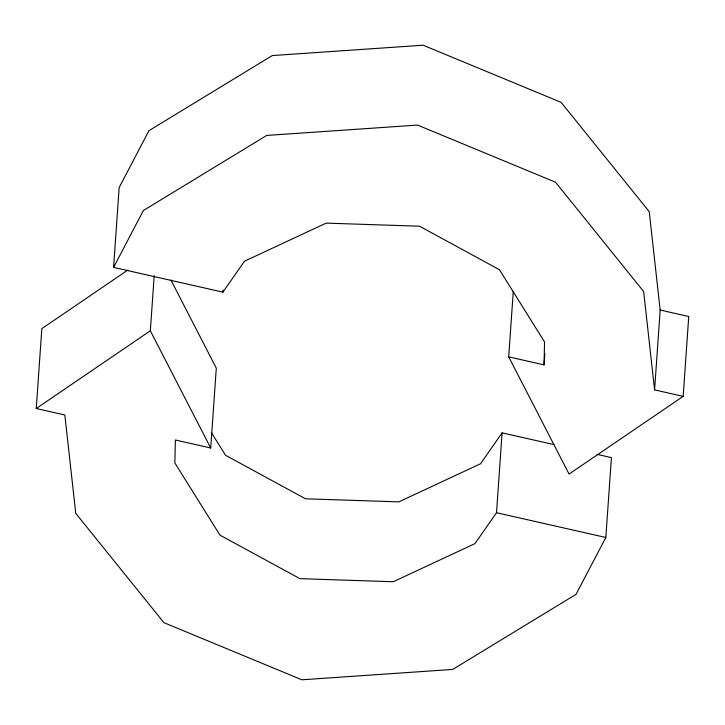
<?xml version="1.0" encoding="UTF-8"?>
<svg xmlns="http://www.w3.org/2000/svg" width="725" height="725" viewBox="0 0 725 725"><rect width="100%" height="100%" fill="white"/><g stroke="black" fill="none" stroke-linecap="round" stroke-linejoin="round"><path stroke-width="1.09" d="M513.264 291.622L508.705 356.863L544.049 364.865L544.548 341.928L499.434 269.7L419.503 226.209L326.178 223.119L244.461 261.236L222.91 292.148L113.58 267.389L119.172 187.521L148.978 130.645L272.274 55.571L423.128 45.213L561.105 102.352L649.247 211.664L660.167 310.028L654.584 389.887L683.168 396.367L688.75 316.499L660.167 310.028M597.065 454.358L611.42 457.611L605.828 537.479L576.022 594.355L452.726 669.429L301.872 679.787L163.895 622.648L75.753 513.336L64.833 414.972L36.25 408.501L41.832 328.633L127.872 270.035M553.991 444.606L502.09 432.852L496.507 512.72L474.957 543.623L393.24 581.749L299.914 578.65L219.983 535.159L174.861 462.94L175.368 440.002L210.712 448.005L150.338 330.79L154.198 275.672M210.712 448.005L216.295 368.137L170.892 279.986M222.91 292.148L223.064 289.891M544.049 364.865L544.838 353.61M113.58 267.389L143.387 210.513L266.691 135.439L417.537 125.081L555.522 182.211L643.655 291.522L654.584 389.887M502.09 432.852L480.539 463.764L398.822 501.881L305.497 498.791L225.566 455.3L211.319 432.49M36.25 408.501L150.338 330.79M683.168 396.367L569.071 474.068L508.705 356.863M496.507 512.72L605.828 537.479"/></g></svg>
